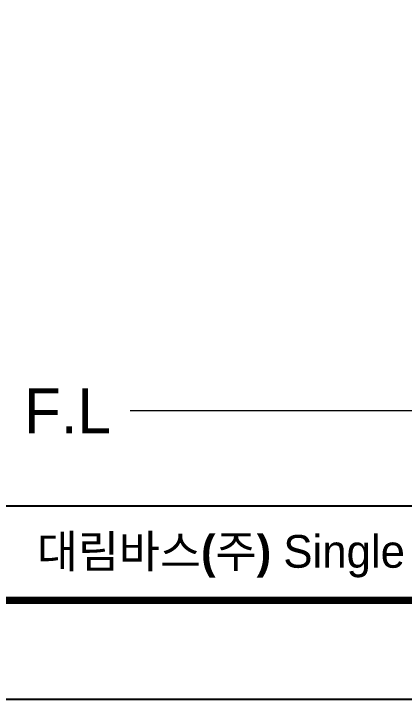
# Model space of a CAD drawing. Extents: x 0 to 3160, y 0 to 2315.
# Drawn here: x 595 to 986, y 0 to 687 of the extents above; entities that cross this region are included whole.
import ezdxf

# ---------------------------------------------------------------- set-up
doc = ezdxf.new("R2010")
doc.units = 0
doc.header["$LTSCALE"] = 4
doc.header["$MEASUREMENT"] = 0
doc.layers.get('0').update_dxf_attribs({"linetype": 'CONTINUOUS'})
doc.layers.add('치수선', color=7, linetype='CONTINUOUS', lineweight=20)
doc.styles.add('Daelim Dimension', font='')
doc.styles.get('Daelim Dimension').set_extended_font_data('나눔고딕')

msp = doc.modelspace()

# ---------------------------------------------------------------- linework, layer by layer
at = {"color": 5}
msp.add_line((50.81, 193.97), (2594.86, 193.97), dxfattribs=at)
at = {"ltscale": 0.5}
msp.add_lwpolyline([(0, 0), (3159.52, 0), (3159.52, 2315.04), (0, 2315.04)], close=True, dxfattribs=at)
at = {"color": 5, "linetype": 'ByBlock', "lineweight": 200, "const_width": 7.28}
msp.add_lwpolyline([(50.81, 99.13), (3108.41, 99.13), (3108.41, 2261.29), (50.81, 2261.29)], close=True, dxfattribs=at)
at = {"layer": '치수선'}
msp.add_line((2191.41, 289.09), (711.57, 289.09), dxfattribs=at)

# ---------------------------------------------------------------- texts
at = {"color": 2, "insert": (618.03, 164.63), "char_height": 32.7922, "width": 1570.8308, "attachment_point": 1, "style": 'Daelim Dimension'}
msp.add_mtext('{\\fPretendard Variable SemiBold|b0|i0|c129|p2;대림바스(주)} Single lever_DIVA_토수구 레인샤워수전_DL B3011', dxfattribs=at)
at = {"layer": '치수선', "insert": (692.3, 311.53), "char_height": 45, "attachment_point": 3, "style": 'Daelim Dimension'}
msp.add_mtext_dynamic_manual_height_columns('F.L', width=17.4109, gutter_width=12.5, heights=[0], dxfattribs=at)

doc.saveas('drawing.dxf')
